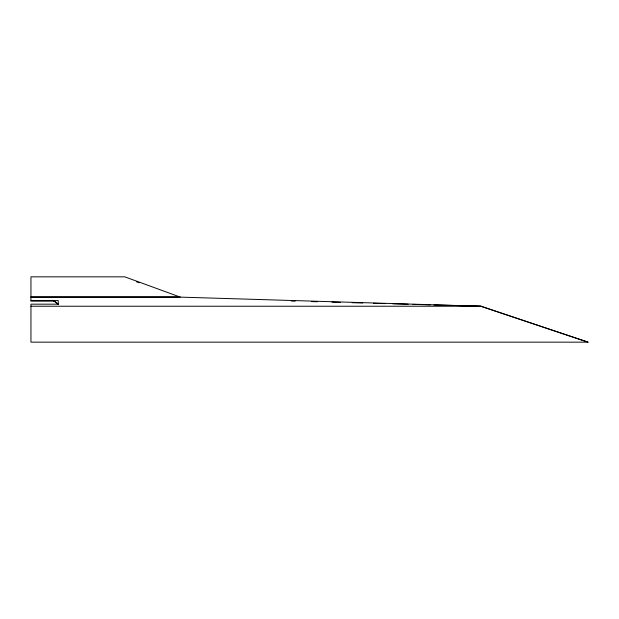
<?xml version="1.0" encoding="UTF-8"?>
<svg xmlns="http://www.w3.org/2000/svg" width="619" height="619" viewBox="0 0 619 619"><rect width="100%" height="100%" fill="white"/><g stroke="black" fill="none" stroke-linecap="round" stroke-linejoin="round"><path stroke-width="0.93" d="M30.95 296.934L178.512 296.934M30.95 297.12L180.291 297.12L481.017 306.235L588.05 342.16L30.95 342.16L30.95 304.169L58.225 304.169L58.225 300.586L30.95 300.586M54.457 301.097L30.95 301.097L30.95 276.84L124.798 276.84L180.291 297.12M30.95 306.235L481.017 306.235M291.332 301.043L295.193 301.151M311.612 301.6L317.408 301.755M331.892 302.157L340.582 302.397M352.165 302.714L362.788 303.001M373.412 303.295L384.995 303.612M392.725 303.821L408.169 304.246M412.997 304.378L430.197 304.85M434.012 304.958L453.069 305.477M454.98 305.531L480.715 306.235L588.05 342.16M136.428 281.746L139.12 282.736M53.714 300.672L58.225 304.061M52.963 300.285L58.225 304.238"/></g></svg>
